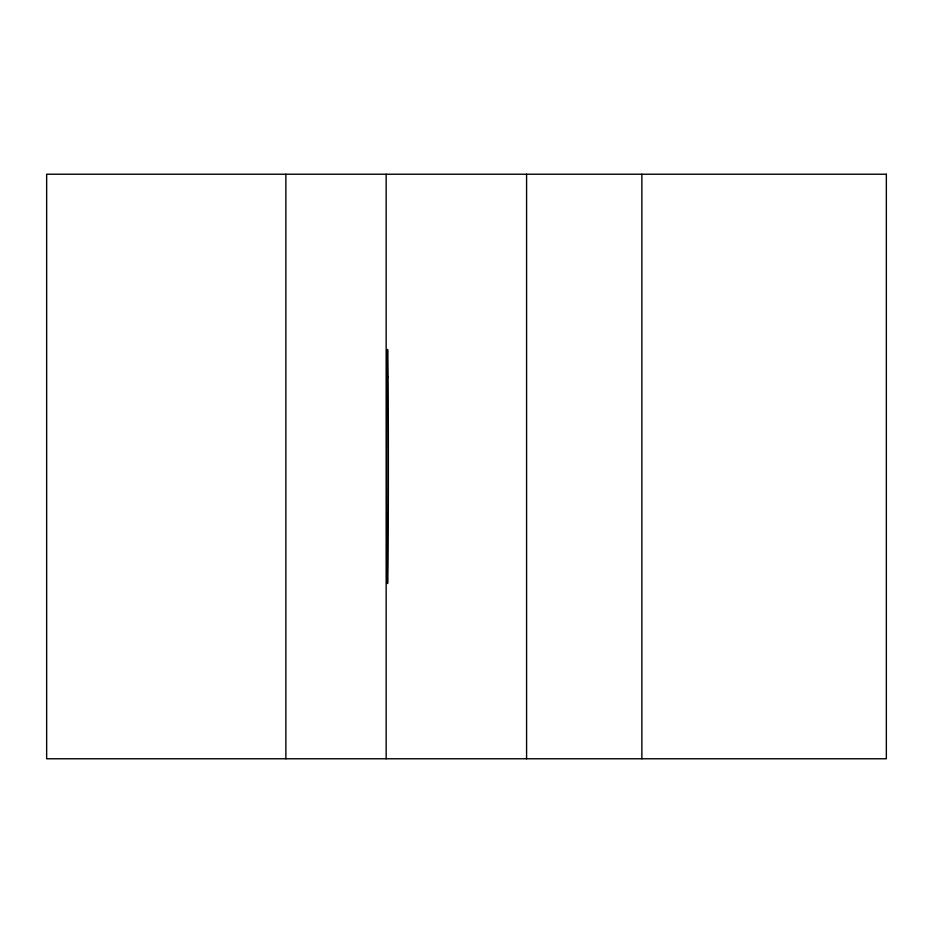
<?xml version="1.0" encoding="UTF-8"?>
<svg xmlns="http://www.w3.org/2000/svg" width="933" height="933" viewBox="0 0 933 933"><rect width="100%" height="100%" fill="white"/><g stroke="black" fill="none" stroke-linecap="round" stroke-linejoin="round"><path stroke-width="1.4" d="M641.869 174.226L641.869 758.774M526.585 174.226L526.585 758.774M386.157 174.226L386.157 758.774M285.871 174.226L285.871 758.774M886.35 174.226L46.65 174.226L46.65 758.774L886.35 758.774L886.35 174.226M388.093 377.142L387.93 360.674A116.905 0.781 90 0 0 386.938 403.418A116.905 0.781 90 0 0 387.09 555.858L387.253 572.326A116.905 0.781 -90 0 0 388.245 529.582A116.905 0.781 -90 0 0 388.093 377.142"/></g></svg>
